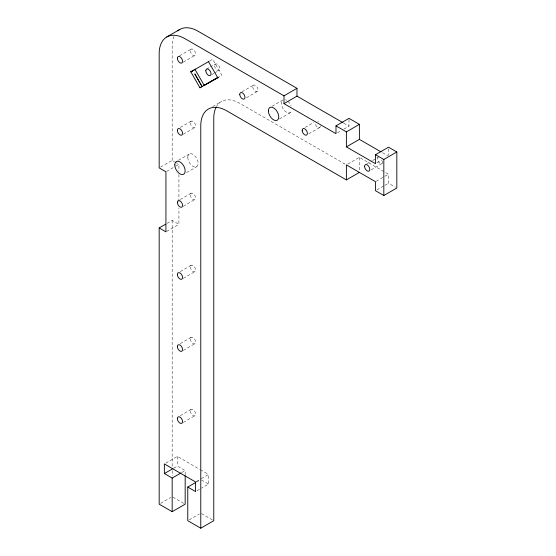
<?xml version="1.0" encoding="UTF-8"?>
<svg xmlns="http://www.w3.org/2000/svg" width="556" height="556" viewBox="0 0 556 556"><rect width="100%" height="100%" fill="white"/><g stroke="black" fill="none" stroke-linecap="round" stroke-linejoin="round"><path stroke-width="0.42" stroke-dasharray="2.78 2.08" d="M179.574 55.788L191.132 49.116M183.251 62.161L194.808 55.489M209.716 60.951L212.656 59.256L221.851 75.178L218.904 76.874M206.589 69.125L209.536 67.422M210.272 66.998L215.429 64.023M211.739 74.643L213.949 73.371M214.685 72.94L219.106 70.39M212.726 106.53L221.392 101.526M180.297 127.435L191.132 121.18M241.985 91.816L253.536 85.144M183.251 134.218L194.808 127.546M246.384 97.773L257.219 91.518M160.614 167.064L172.172 160.392L174.424 161.692M178.462 160.281L189.297 154.026M272.072 106.231L282.907 99.976A7.353 4.246 60 0 0 283.984 110.046A7.353 4.246 60 0 0 291.601 110.797M166.654 171.387L175.321 166.383M176.043 165.966L178.928 164.298L178.928 171.158M186.538 172.596L196.65 166.758M279.425 118.97L290.26 112.715M180.297 199.493L191.132 193.238M305.112 127.428L313.779 122.424M183.251 206.276L194.808 199.604M308.788 133.801L319.624 127.546M167.113 223.359L172.172 220.44L178.928 224.346L178.928 208.048M166.654 231.435L178.928 224.346M337.429 132.835L341.043 130.75M343.928 129.082L348.987 126.163L348.987 118.359M347.834 164.062L359.385 157.39L388.512 174.202L388.512 183.209L395.441 187.212M180.297 271.55L191.132 265.295M366.793 163.881L371.853 160.962M372.576 160.545L376.183 158.46M376.905 158.043L378.351 157.209M376.954 162.859L382.007 159.94M183.251 278.341L194.808 271.669M371.193 169.83L382.028 163.575M376.231 181.291L384.175 176.704M384.898 176.287L388.512 174.202M376.954 189.881L384.175 185.711M384.898 185.294L388.512 183.209M180.297 343.615L191.132 337.36M183.251 350.398L194.808 343.726M180.297 415.673L191.132 409.418M183.251 422.463L194.808 415.791M165.813 463.113L177.371 456.441L199.66 469.306M173.757 468.131L177.371 466.046L185.169 470.55L185.169 474.866M181.562 472.635L185.169 470.55M196.296 481.545L200.626 479.043M201.348 478.626L208.576 474.456L208.576 484.061L201.348 488.231M196.442 482.059L199.326 480.391M160.614 503.347L170.727 497.509M197.019 490.733L200.626 488.648M189.214 519.86L199.326 514.022M343.789 123.161L348.987 126.163M382.535 152.74L387.761 155.756M345.095 164.145L239.775 103.346A36.772 21.232 60 0 0 216.458 106.62M175.175 162.13L178.928 164.298M200.403 469.737L208.576 474.456M201.48 479.967L208.576 484.061M172.895 497.092L183.723 503.347M201.494 513.605L212.329 519.86M388.512 148.82L388.512 155.367M359.385 157.39L359.385 170.734M178.928 174.591L178.928 203.76M177.371 456.441L177.371 466.046M172.172 160.392L172.172 46.294A36.772 21.232 60 0 1 174.855 34.562M172.172 220.44L172.172 467.137M172.172 470.612L172.172 475.825M285.235 99.767A7.353 4.246 60 0 1 286.583 100.344M287.925 101.324A7.353 4.246 60 0 1 291.087 105.946M320.381 125.864A3.677 2.12 60 0 1 317.782 127.366A3.677 2.12 60 0 1 315.183 122.862M317.782 121.361A3.677 2.12 60 0 1 318.456 121.847M382.702 161.066A3.677 2.12 60 0 1 379.852 163.172A3.677 2.12 60 0 1 377.941 157.591M187.768 157.39A7.353 4.246 60 0 0 195.573 167.092A7.353 4.246 60 0 0 195.573 156.695A7.353 4.246 60 0 0 187.768 157.39M214.665 65.705A3.677 2.12 60 0 0 218.571 70.556A3.677 2.12 60 0 0 218.571 65.358A3.677 2.12 60 0 0 214.665 65.705M190.374 194.92A3.677 2.12 60 0 0 194.273 199.771A3.677 2.12 60 0 0 194.273 194.572A3.677 2.12 60 0 0 190.374 194.92M252.778 86.826A3.677 2.12 60 0 0 256.677 91.684A3.677 2.12 60 0 0 256.677 86.479A3.677 2.12 60 0 0 252.778 86.826M190.374 266.984A3.677 2.12 60 0 0 194.273 271.835A3.677 2.12 60 0 0 194.273 266.63A3.677 2.12 60 0 0 190.374 266.984M190.374 411.099A3.677 2.12 60 0 0 194.273 415.957A3.677 2.12 60 0 0 194.273 410.752A3.677 2.12 60 0 0 190.374 411.099M190.374 122.862A3.677 2.12 60 0 0 194.273 127.713A3.677 2.12 60 0 0 194.273 122.515A3.677 2.12 60 0 0 190.374 122.862M190.374 50.798A3.677 2.12 60 0 0 194.273 55.649A3.677 2.12 60 0 0 194.273 50.45A3.677 2.12 60 0 0 190.374 50.798M190.374 339.042A3.677 2.12 60 0 0 194.273 343.893A3.677 2.12 60 0 0 194.273 338.694A3.677 2.12 60 0 0 190.374 339.042"/><path stroke-width="0.83" d="M166.786 36.967L179.783 29.461M201.237 87.077L199.958 87.778L190.847 71.849L192.939 70.633M190.847 71.849L208.98 61.375M199.958 87.778L217.625 77.618M195.003 69.444L204.198 85.367L218.223 77.27M185.169 475.727L185.169 504.181L172.172 511.687L159.169 504.181L159.169 227.946L165.931 231.852L165.931 171.804L159.169 167.898L159.169 53.8A36.772 21.232 60 0 1 185.169 38.788L283.984 95.834L296.98 88.328L296.98 96.139L343.045 122.73M283.984 95.834L283.984 103.645L296.98 96.139M159.169 227.946L165.667 224.193M283.984 103.645L335.984 133.669L335.984 125.864L348.987 118.359L359.385 124.363L359.385 139.375L381.041 151.878M335.984 125.864L346.388 131.869L359.385 124.363M346.388 131.869L346.388 146.881L359.385 139.375M346.388 146.881L375.508 163.693L375.508 154.686L388.512 147.18L396.831 151.983L396.831 188.011L383.828 195.517L375.508 190.715L375.508 181.708L346.388 164.896L346.388 179.908L359.385 172.402M375.508 154.686L383.828 159.489L396.831 151.983M216.096 107.301A36.772 21.232 60 0 0 213.775 118.359L213.775 520.694L200.772 528.2L187.768 520.694L187.768 487.063L195.573 491.567L195.573 481.962L164.367 463.947L164.367 473.552L173.034 468.548M164.367 473.552L172.172 478.056L180.839 473.052M187.768 487.063L195.719 482.476M190.84 71.8L195.434 69.194M204.128 85.409L218.341 77.479M296.98 88.328L198.172 31.282A36.772 21.232 60 0 0 177.844 30.851M346.388 179.908L226.778 110.852A36.772 21.232 60 0 0 200.772 125.864L200.772 528.2M208.493 61.653L217.688 77.576M202.099 86.541L194.802 73.899L202.036 86.576M383.828 159.489L383.828 195.517M172.172 478.056L172.172 511.687M177.371 346.548A3.677 2.12 60 0 0 181.27 351.399A3.677 2.12 60 0 0 181.27 346.2A3.677 2.12 60 0 0 177.371 346.548M364.59 166.397A3.677 2.12 60 0 0 368.489 171.248A3.677 2.12 60 0 0 368.489 166.049A3.677 2.12 60 0 0 364.59 166.397M177.371 58.304A3.677 2.12 60 0 0 181.27 63.162A3.677 2.12 60 0 0 181.27 57.956A3.677 2.12 60 0 0 177.371 58.304M177.371 130.368A3.677 2.12 60 0 0 181.27 135.219A3.677 2.12 60 0 0 181.27 130.021A3.677 2.12 60 0 0 177.371 130.368M177.371 418.605A3.677 2.12 60 0 0 181.27 423.463A3.677 2.12 60 0 0 181.27 418.258A3.677 2.12 60 0 0 177.371 418.605M177.371 274.49A3.677 2.12 60 0 0 181.27 279.341A3.677 2.12 60 0 0 181.27 274.136A3.677 2.12 60 0 0 177.371 274.49M302.179 130.368A3.677 2.12 60 0 0 306.085 135.219A3.677 2.12 60 0 0 306.085 130.021A3.677 2.12 60 0 0 302.179 130.368M239.775 94.339A3.677 2.12 60 0 0 243.674 99.19A3.677 2.12 60 0 0 243.674 93.985A3.677 2.12 60 0 0 239.775 94.339M177.371 202.426A3.677 2.12 60 0 0 181.27 207.277A3.677 2.12 60 0 0 181.27 202.078A3.677 2.12 60 0 0 177.371 202.426M174.772 164.896A7.353 4.246 60 0 0 182.57 174.598A7.353 4.246 60 0 0 182.57 164.201A7.353 4.246 60 0 0 174.772 164.896M268.381 110.852A7.353 4.246 60 0 0 276.179 120.555A7.353 4.246 60 0 0 276.179 110.151A7.353 4.246 60 0 0 268.381 110.852M205.824 70.807A3.677 2.12 60 0 0 209.73 75.665A3.677 2.12 60 0 0 209.73 70.459A3.677 2.12 60 0 0 205.824 70.807"/></g></svg>
